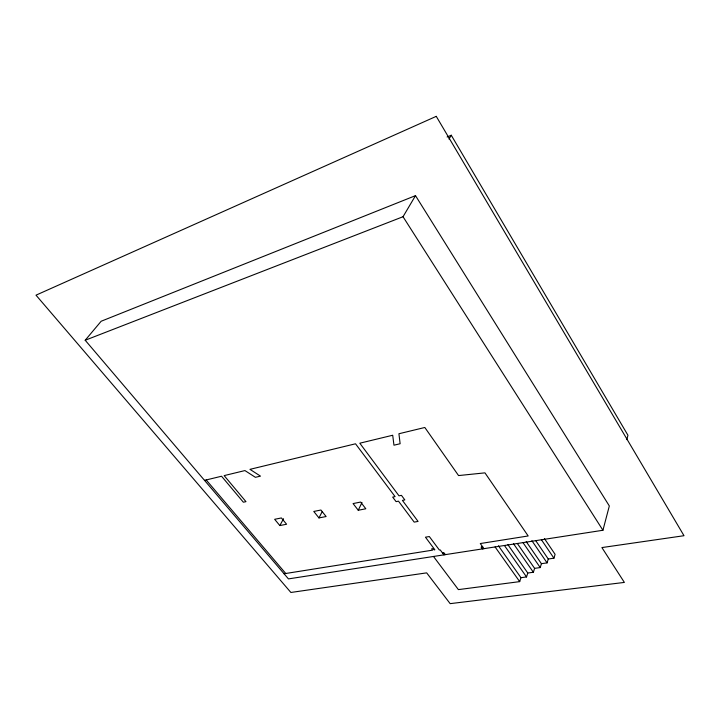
<?xml version="1.0" encoding="UTF-8"?>
<svg xmlns="http://www.w3.org/2000/svg" width="720" height="720" viewBox="0 0 720 720"><rect width="100%" height="100%" fill="white"/><g stroke="black" fill="none" stroke-linecap="round" stroke-linejoin="round"><path stroke-width="1.08" d="M602.937 530.262L609.327 505.962L415.503 195.642L101.16 321.246L85.194 340.245L288.441 578.898L602.937 530.262L403.029 216.72L415.503 195.642M626.805 439.623L627.948 435.267L451.26 135.234L447.129 137.007M535.653 540.531L548.253 558.999L553.941 558.198L555.093 554.328L544.437 538.578M526.212 541.584L541.422 563.679L547.083 562.887L548.253 558.999M517.383 543.564L534.6 568.35L540.225 567.576L541.422 563.679M507.897 544.653L527.778 573.012L533.376 572.256L534.6 568.35M498.393 545.76L520.956 577.683L526.536 576.945L527.778 573.012M433.485 556.461L458.397 589.617L519.696 581.625L520.956 577.683M358.254 510.255L365.823 508.779L360.639 502.056L353.07 503.577L358.254 510.255L361.989 502.479M318.969 517.923L326.124 516.528L320.931 510.021L313.776 511.452L318.969 517.923L322.029 511.938M279.846 525.564L286.605 524.241L281.403 517.95L274.653 519.3L279.846 525.564L283.545 518.724M448.983 139.068L451.26 135.234M85.194 340.245L403.029 216.72M204.516 480.357L221.553 476.235L243.369 502.218L245.97 501.651L224.145 475.605L244.935 470.574L255.411 477.315L260.478 476.127L249.957 469.35L355.518 443.79L395.082 496.611L392.679 497.097L396.081 501.633L398.493 501.156L414.189 522.117L418.068 521.415L402.408 500.391L404.829 499.914L401.436 495.342L399.006 495.828L359.811 443.205L392.706 435.249L393.957 445.194L400.131 443.736L398.925 433.746L424.827 427.482L458.559 475.569L484.956 472.86L528.174 535.968L480.285 543.546L483.957 548.658M284.058 573.759L432.576 550.152L431.613 548.865L433.179 548.613L434.133 549.9L434.862 549.783L425.457 537.192L429.327 536.544L439.371 550.026L440.208 549.891L443.907 554.85M442.629 553.149L444.105 552.915L445.374 554.625M482.697 546.903L481.149 547.146L482.409 548.901M206.199 479.952L285.75 573.489M443.475 553.014L444.744 554.724M481.806 547.038L483.075 548.793M495.081 546.939L519.696 581.625M504.639 545.814L526.536 576.945M513.531 543.78L533.376 572.256M523.044 542.691L540.225 567.576M531.891 540.702L547.083 562.887M541.359 539.649L553.941 558.198M436.257 116.352L36 295.164L290.889 592.47L426.672 572.868L450.162 603.648L624.375 582.417L601.902 547.569L684 535.707L436.257 116.352"/></g></svg>
